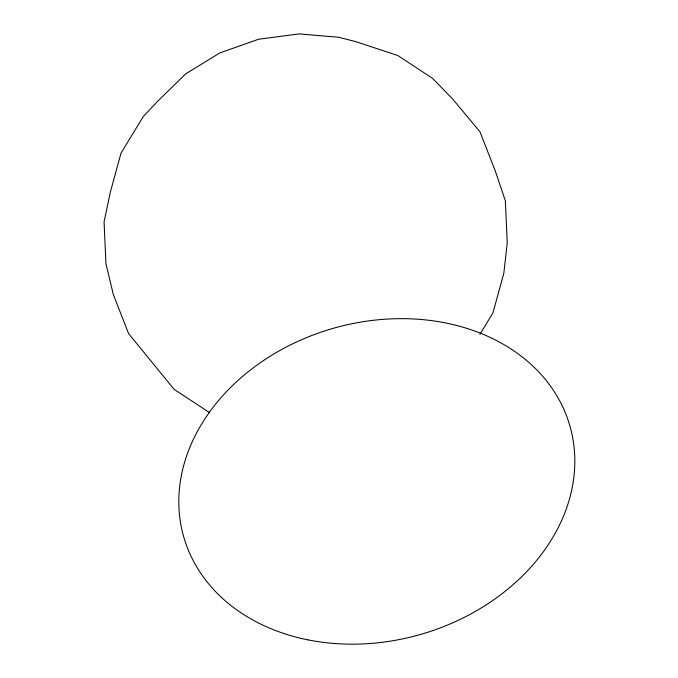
<?xml version="1.0" encoding="UTF-8"?>
<svg xmlns="http://www.w3.org/2000/svg" width="678" height="678" viewBox="0 0 678 678"><rect width="100%" height="100%" fill="white"/><g stroke="black" fill="none" stroke-linecap="round" stroke-linejoin="round"><path stroke-width="1.02" d="M479.897 334.339L492.94 312.931L503.847 273.081L507.246 242.877L505.364 200.773L495.067 170.39L479.948 131.769L452.599 98.963L432.623 78.402L397.749 55.503L355.67 41.604L338.585 37.256L299.117 33.9L258.64 39.231L219.926 52.876L185.611 73.919L158.025 100.92L143.338 116.472L121.031 153.075L110.378 192.027L104.073 221.85L105.938 263.649L113.379 294.718L128.608 333.627L174.11 389.35L209.79 412.775M307.71 639.812A200.9 159.169 -16.1 0 0 572.062 434.623A200.9 159.169 -16.1 0 0 250.682 369.807A200.9 159.169 -16.1 0 0 307.71 639.812"/></g></svg>
